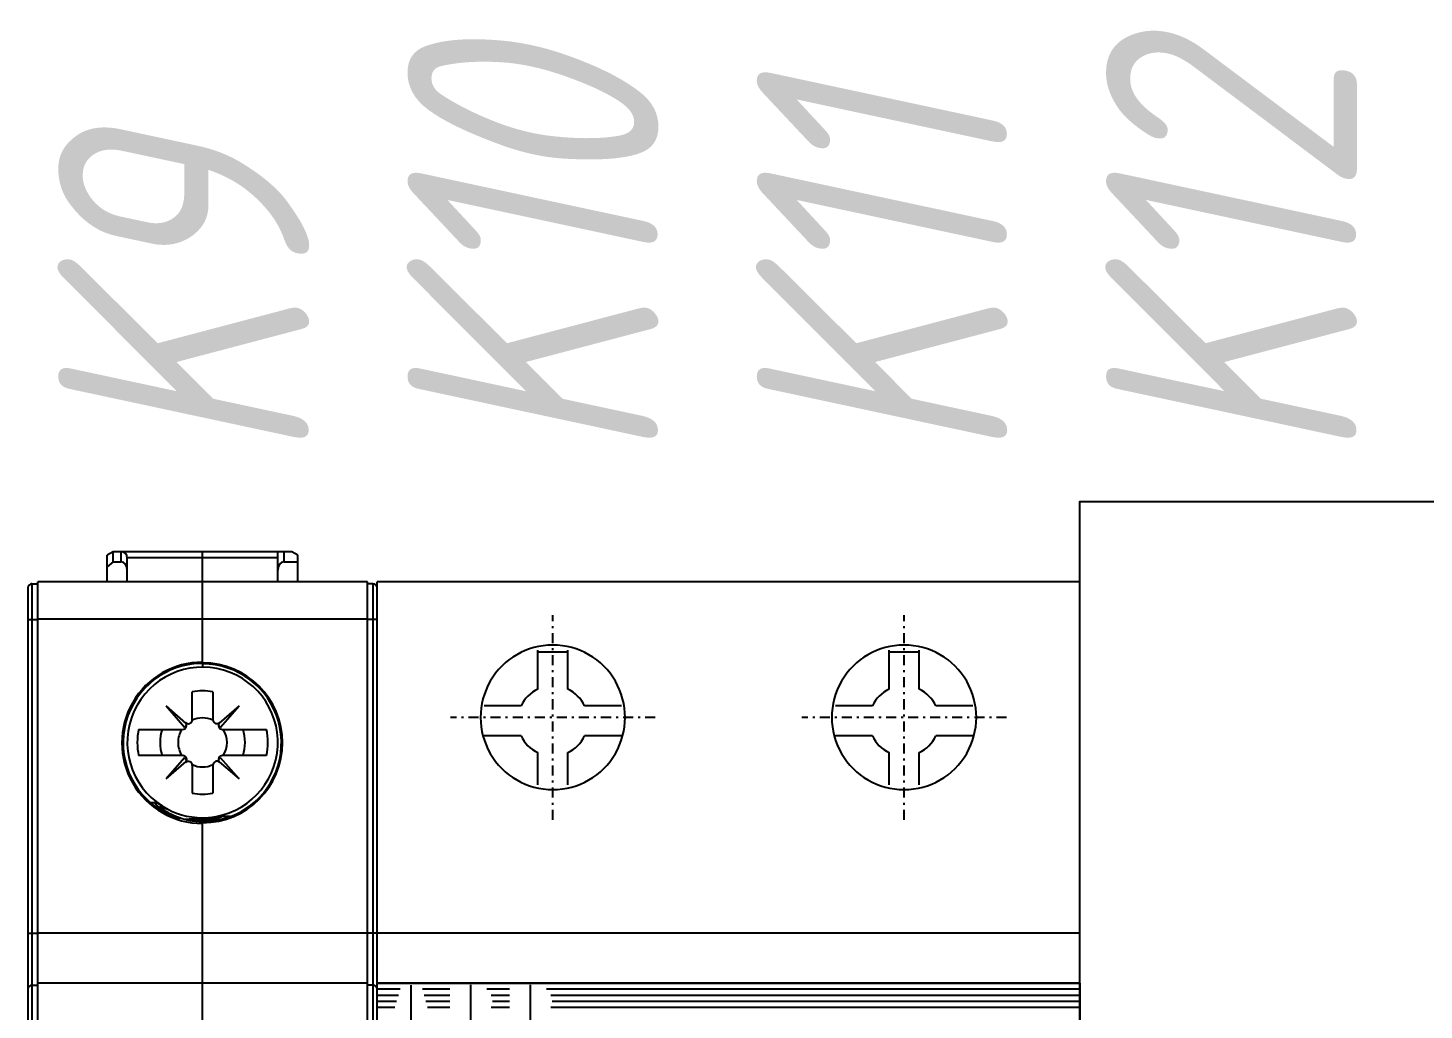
# Model space of a CAD drawing. Header units: millimetres. Extents: x -2573 to 1068, y -1220 to 2800.
# Drawn here: x 201.8 to 271.3, y 2086.2 to 2135.1 of the extents above; entities that cross this region are included whole.
import ezdxf

# ---------------------------------------------------------------- set-up
doc = ezdxf.new("R2010")
doc.units = ezdxf.units.MM
doc.linetypes.add('DASHDOT', pattern=[1, 0.5, -0.25, 0, -0.25])
doc.styles.add('textstyle102', font='', dxfattribs={"width": 0.8})
doc.styles.add('textstyle103', font='', dxfattribs={"width": 0.8})
doc.styles.add('textstyle104', font='', dxfattribs={"width": 0.8})
doc.styles.add('textstyle110', font='', dxfattribs={"width": 0.8})
doc.styles.get('textstyle102').set_extended_font_data('ISOCPEUR', italic=True)
doc.styles.get('textstyle103').set_extended_font_data('ISOCPEUR', italic=True)
doc.styles.get('textstyle104').set_extended_font_data('ISOCPEUR', italic=True)
doc.styles.get('textstyle110').set_extended_font_data('ISOCPEUR', italic=True)

# ---------------------------------------------------------------- blocks, each defined once
blk = doc.blocks.new('расцепитель')
at = {"color": 7, "linetype": 'Continuous'}
for p, q in [((-4.45, 3.36), (-4.75, 3.187)), ((-4.75, 1.86), (-4.75, 3.187)), ((-4.45, 2.86), (-4.75, 2.616)), ((-4.45, 2.86), (-4.45, 3.36)), ((4.45, 3.36), (-4.45, 3.36)), ((-4.45, 2.86), (-4.05, 2.86)), ((-3.75, 1.86), (-3.75, 3.06)), ((0, 1.86), (0, 3.36)), ((3.75, 1.86), (3.75, 3.36)), ((4.05, 2.86), (4.75, 2.86)), ((4.75, 3.187), (4.45, 3.36)), ((4.75, 1.86), (4.75, 3.187)), ((-8.7, 1.56), (-8.7, -34.034)), ((-8.5, 1.76), (-8.21, 1.76)), ((-8.21, -34.9), (-8.21, 1.86)), ((8.21, 1.86), (-8.21, 1.86)), ((0, -2.171), (0, 1.86)), ((8.21, -34.9), (8.21, 1.86)), ((8.5, 1.76), (8.21, 1.76)), ((8.7, -82.84), (8.7, 1.56)), ((0, -2.224), (0, -2.171)), ((0, -2.224), (0, -2.39)), ((-0.515, -5.005), (-0.515, -3.617)), ((0.515, -3.617), (0.515, -5.004)), ((-1.821, -4.319), (-0.902, -5.379)), ((-0.83, -5.177), (-1.821, -4.319)), ((1.821, -4.319), (0.829, -5.179)), ((0.902, -5.379), (1.821, -4.319)), ((-3.184, -5.49), (-0.996, -5.49)), ((-0.902, -5.379), (-0.796, -5.274)), ((0.796, -5.273), (0.902, -5.379)), ((0.995, -5.49), (3.186, -5.49)), ((-0.988, -6.79), (-3.184, -6.79)), ((-0.902, -6.9), (-1.821, -7.96)), ((-0.789, -7.012), (-0.902, -6.9)), ((0.902, -6.9), (0.796, -7.006)), ((1.821, -7.96), (0.902, -6.9)), ((3.186, -6.79), (0.995, -6.79)), ((-1.821, -7.96), (-0.814, -7.088)), ((-0.515, -7.282), (-0.515, -8.663)), ((0.515, -7.275), (0.515, -8.663)), ((0.829, -7.1), (1.821, -7.96)), ((-2.615, -9.127), (-2.367, -9.131)), ((0, -9.913), (-0.905, -9.973)), ((0, -9.994), (-0.624, -10.035)), ((0, -9.89), (0, -9.913)), ((0, -9.994), (0, -9.913)), ((0, -9.994), (0.797, -9.987)), ((0, -10.14), (0, -9.994)), ((0, -34.665), (0, -10.14)), ((1.383, -9.827), (0.927, -9.831)), ((-8.5, -15.643), (-8.21, -15.643)), ((8.21, -15.64), (-8.21, -15.64)), ((8.5, -15.643), (8.21, -15.643)), ((-8.5, -18.24), (-8.21, -18.24)), ((8.21, -18.14), (-8.21, -18.14)), ((8.5, -18.24), (8.21, -18.24))]:
    blk.add_line(p, q, dxfattribs=at)
at = {"color": 9, "linetype": 'Continuous', "true_color": 0xc0c0c0}
for p, q in [((-4.05, 2.86), (-4.05, 3.36)), ((3.75, 3.06), (-3.75, 3.06)), ((4.05, 3.36), (4.05, 2.86)), ((-8.5, 1.76), (-8.5, -34.185)), ((8.5, -34.185), (8.5, 1.76)), ((8.21, 0), (-8.21, 0)), ((-8.5, -0.007), (-8.21, -0.007)), ((8.5, -0.007), (8.21, -0.007)), ((0, -2.207), (-0.347, -2.213)), ((-1.772, -9.641), (-1.884, -9.639)), ((-1.289, -9.869), (-1.359, -9.867)), ((0.195, -10.052), (0, -10.054))]:
    blk.add_line(p, q, dxfattribs=at)
at = {"color": 7, "linetype": 'Continuous'}
for points in [[(-1.756, -9.621), (-1.792, -9.599), (-1.826, -9.577), (-1.856, -9.557), (-1.884, -9.538), (-1.909, -9.521), (-1.932, -9.504), (-1.952, -9.489), (-1.969, -9.475), (-1.984, -9.463), (-1.997, -9.452), (-2.008, -9.443), (-2.016, -9.435), (-2.022, -9.43), (-2.025, -9.426), (-2.026, -9.425)], [(-1.235, -9.869), (-1.301, -9.844), (-1.363, -9.819), (-1.422, -9.793), (-1.479, -9.768), (-1.532, -9.742), (-1.583, -9.717), (-1.631, -9.692), (-1.675, -9.668), (-1.717, -9.644), (-1.756, -9.621)], [(-1.095, -9.918), (-1.167, -9.894), (-1.235, -9.869)], [(0, -10.093), (-0.089, -10.091), (-0.198, -10.086), (-0.303, -10.078), (-0.404, -10.068), (-0.502, -10.055), (-0.597, -10.04), (-0.688, -10.023), (-0.776, -10.005), (-0.861, -9.985), (-0.942, -9.964), (-1.02, -9.941), (-1.095, -9.918)]]:
    blk.add_lwpolyline(points, dxfattribs=at)
for centre, radius, start, end in [((-4.05, 3.06), 0.3, 0, 90), ((-8.5, 1.56), 0.2, 90, 180), ((-8.5, 1.56), 0.2, 98.02144, 100.1321), ((8.5, 1.56), 0.2, 0, 90), ((0, -6.14), 3.75, 270, 237.51056), ((0, -6.14), 2.575, 78.46304, 101.53696), ((0, -6.14), 3.25, 168.46304, 191.53696), ((0, -6.14), 2.119, 162.13907, 197.86093), ((0, -6.14), 1.22, 147.80605, 180), ((-0.996, -5.29), 0.2, 270, 45.43869), ((-0.715, -5.005), 0.2, 225.43869, 0), ((0, -6.14), 1.22, 65.03079, 114.96921), ((0.715, -5.004), 0.2, 180, 314.427), ((0.995, -5.29), 0.2, 134.427, 270), ((0, -6.14), 1.22, 327.80605, 32.19395), ((0, -6.14), 2.119, 342.13907, 17.86093), ((0, -6.14), 3.251, 348.46772, 11.53228), ((0, -6.14), 1.22, 180, 212.19395), ((-0.988, -6.99), 0.2, 313.08205, 90), ((0.995, -6.99), 0.2, 90, 225.573), ((-0.715, -7.282), 0.2, 0, 133.08205), ((0, -6.14), 1.22, 245.03079, 294.96921), ((0.715, -7.275), 0.2, 45.573, 180), ((0, -6.14), 2.575, 258.46304, 281.53696), ((0, -6.14), 3.75, 237.51022, 270), ((-8.5, -18.44), 0.2, 90, 180), ((8.5, -18.44), 0.2, 0, 90)]:
    blk.add_arc(centre, radius, start, end, dxfattribs=at)
at = {"color": 9, "linetype": 'Continuous', "true_color": 0xc0c0c0}
for centre, radius, start, end in [((-0.042, -6.653), 3.432, 248.4437, 251.06132), ((0.024, -6.384), 3.709, 269.09485, 269.62687)]:
    blk.add_arc(centre, radius, start, end, dxfattribs=at)
at = {"color": 7, "linetype": 'Continuous'}
for centre, major_axis, ratio, start_param, end_param in [((-4.05, 2.436), (0, 0.424), 0.707107, 4.712389, 6.283185), ((4.05, 2.436), (0, -0.424), 0.707107, 3.141593, 4.712389), ((0.004, -6.157), (-0.962, 3.843), 0.999989, 6.039123, 8.647871), ((0, -6.158), (0, 4.018), 0.99999, 0, 3.141593), ((0, -6.155), (0, 3.984), 0.999992, 3.141593, 6.283185), ((-0.002, -6.155), (0.488, 3.901), 0.999992, 3.81872, 6.407149), ((-0.007, -6.5), (0.075, 3.606), 0.995002, 2.648644, 2.797291)]:
    blk.add_ellipse(centre, major_axis=major_axis, ratio=ratio, start_param=start_param, end_param=end_param, dxfattribs=at)
at = {"color": 9, "linetype": 'Continuous', "true_color": 0xc0c0c0}
for points, knots in [([(-8.7, -0.021), (-8.7, -0.02), (-8.699, -0.019), (-8.696, -0.018), (-8.691, -0.017), (-8.681, -0.015), (-8.664, -0.013), (-8.64, -0.011), (-8.61, -0.009), (-8.576, -0.008), (-8.539, -0.007), (-8.513, -0.007), (-8.5, -0.007)], [0, 0, 0, 0, 0.008294, 0.024077, 0.048626, 0.082035, 0.174467, 0.298258, 0.448803, 0.620399, 0.806492, 1, 1, 1, 1]), ([(8.7, -0.021), (8.7, -0.02), (8.699, -0.019), (8.696, -0.018), (8.691, -0.017), (8.681, -0.015), (8.664, -0.013), (8.64, -0.011), (8.61, -0.009), (8.576, -0.008), (8.539, -0.007), (8.513, -0.007), (8.5, -0.007)], [0, 0, 0, 0, 0.008294, 0.024077, 0.048626, 0.082035, 0.174467, 0.298258, 0.448803, 0.620399, 0.806492, 1, 1, 1, 1]), ([(-2.031, -9.429), (-2.039, -9.421), (-2.055, -9.408), (-2.075, -9.388), (-2.09, -9.371), (-2.101, -9.356), (-2.107, -9.346), (-2.109, -9.339), (-2.11, -9.335), (-2.109, -9.331), (-2.106, -9.329), (-2.103, -9.327), (-2.1, -9.327), (-2.099, -9.327)], [0, 0, 0, 0, 0.240117, 0.4434, 0.609549, 0.738805, 0.832444, 0.867128, 0.895132, 0.918769, 0.941698, 0.967862, 1, 1, 1, 1]), ([(-2.099, -9.327), (-2.096, -9.326), (-2.09, -9.327), (-2.074, -9.329), (-2.048, -9.336), (-2.011, -9.35), (-1.966, -9.369), (-1.911, -9.392), (-1.822, -9.431), (-1.751, -9.461), (-1.7, -9.482)], [0, 0, 0, 0, 0.019291, 0.044246, 0.111993, 0.203835, 0.319392, 0.457899, 0.618335, 1, 1, 1, 1]), ([(-1.303, -9.844), (-1.385, -9.812), (-1.538, -9.744), (-1.743, -9.634), (-1.886, -9.542), (-1.977, -9.474), (-2.014, -9.443), (-2.031, -9.429)], [0, 0, 0, 0, 0.31596, 0.595391, 0.826826, 0.921237, 1, 1, 1, 1]), ([(-0.034, -10.093), (-0.229, -10.09), (-0.61, -10.054), (-0.98, -9.959), (-1.156, -9.899)], [0, 0, 0, 0, 0.512397, 1, 1, 1, 1])]:
    blk.add_open_spline(points, degree=3, knots=knots, dxfattribs=at)
at = {"color": 7, "linetype": 'Continuous'}
for points, knots in [([(-2.367, -9.131), (-2.369, -9.131), (-2.373, -9.131), (-2.377, -9.133), (-2.38, -9.136), (-2.381, -9.14), (-2.381, -9.146), (-2.379, -9.153), (-2.375, -9.16), (-2.367, -9.173), (-2.354, -9.192), (-2.332, -9.218), (-2.304, -9.248), (-2.27, -9.282), (-2.229, -9.32), (-2.163, -9.377), (-2.065, -9.454), (-1.928, -9.549), (-1.826, -9.61), (-1.772, -9.641)], [0, 0, 0, 0, 0.007018, 0.012553, 0.017389, 0.022644, 0.029231, 0.037639, 0.048102, 0.06074, 0.092744, 0.133867, 0.184095, 0.243299, 0.311264, 0.3877, 0.564453, 0.769976, 1, 1, 1, 1]), ([(-2.014, -9.303), (-2.058, -9.279), (-2.121, -9.246), (-2.199, -9.204), (-2.247, -9.179), (-2.287, -9.159), (-2.321, -9.144), (-2.346, -9.134), (-2.361, -9.131), (-2.367, -9.131)], [0, 0, 0, 0, 0.379747, 0.538845, 0.676267, 0.791342, 0.883621, 0.952977, 1, 1, 1, 1]), ([(-1.162, -9.922), (-1.164, -9.922), (-1.168, -9.921), (-1.178, -9.919), (-1.194, -9.916), (-1.215, -9.91), (-1.239, -9.904), (-1.264, -9.897), (-1.299, -9.886), (-1.343, -9.872), (-1.398, -9.854), (-1.453, -9.834), (-1.508, -9.813), (-1.583, -9.783), (-1.676, -9.743), (-1.787, -9.691), (-1.897, -9.634), (-1.969, -9.593), (-2.004, -9.572)], [0, 0, 0, 0, 0.005458, 0.013291, 0.03389, 0.058559, 0.085593, 0.114115, 0.143649, 0.204724, 0.267565, 0.331589, 0.39648, 0.46205, 0.594753, 0.729025, 0.864326, 1, 1, 1, 1]), ([(0.121, -10.054), (0.203, -10.053), (0.37, -10.046), (0.702, -10.01), (1.117, -9.924), (1.604, -9.753), (1.913, -9.593), (2.062, -9.501)], [0, 0, 0, 0, 0.121776, 0.244126, 0.491017, 0.74288, 1, 1, 1, 1]), ([(-1.289, -9.869), (-1.281, -9.872), (-1.266, -9.878), (-1.243, -9.887), (-1.225, -9.894), (-1.21, -9.899), (-1.2, -9.903), (-1.191, -9.907), (-1.182, -9.91), (-1.175, -9.913), (-1.169, -9.916), (-1.165, -9.917), (-1.163, -9.918), (-1.162, -9.919), (-1.161, -9.92), (-1.16, -9.921), (-1.16, -9.922), (-1.161, -9.922), (-1.162, -9.922), (-1.162, -9.922)], [0, 0, 0, 0, 0.177438, 0.349744, 0.514857, 0.593714, 0.669295, 0.740714, 0.806733, 0.865693, 0.915298, 0.935731, 0.952732, 0.965958, 0.975151, 0.98038, 0.983704, 0.989826, 1, 1, 1, 1]), ([(0.927, -9.831), (0.92, -9.831), (0.903, -9.833), (0.873, -9.836), (0.837, -9.841), (0.775, -9.85), (0.685, -9.863), (0.566, -9.878), (0.434, -9.893), (0.244, -9.908), (0.098, -9.913), (0, -9.913)], [0, 0, 0, 0, 0.023304, 0.05548, 0.095738, 0.143181, 0.255996, 0.387171, 0.531126, 0.683471, 1, 1, 1, 1]), ([(0, -9.994), (0.061, -9.994), (0.182, -9.991), (0.359, -9.976), (0.502, -9.957), (0.609, -9.937), (0.683, -9.922), (0.75, -9.906), (0.802, -9.892), (0.838, -9.881), (0.862, -9.873), (0.883, -9.866), (0.901, -9.859), (0.917, -9.853), (0.928, -9.847), (0.936, -9.843), (0.941, -9.84), (0.943, -9.838), (0.945, -9.836), (0.944, -9.834), (0.942, -9.833), (0.94, -9.832), (0.935, -9.831), (0.93, -9.831), (0.927, -9.831)], [0, 0, 0, 0, 0.186183, 0.368913, 0.543145, 0.625037, 0.702028, 0.772811, 0.835875, 0.863994, 0.889549, 0.912325, 0.932118, 0.948739, 0.962035, 0.971902, 0.975546, 0.978354, 0.981777, 0.98313, 0.984932, 0.987454, 0.990789, 1, 1, 1, 1]), ([(0, -10.054), (0.021, -10.054), (0.061, -10.054), (0.101, -10.054), (0.121, -10.054)], [0, 0, 0, 0, 0.516289, 1, 1, 1, 1]), ([(-8.7, -15.65), (-8.7, -15.65), (-8.698, -15.649), (-8.696, -15.648), (-8.691, -15.648), (-8.684, -15.647), (-8.676, -15.647), (-8.666, -15.646), (-8.654, -15.646), (-8.636, -15.645), (-8.61, -15.644), (-8.576, -15.643), (-8.539, -15.643), (-8.513, -15.643), (-8.5, -15.643)], [0, 0, 0, 0, 0.005895, 0.020644, 0.044651, 0.077778, 0.119734, 0.170138, 0.228512, 0.294299, 0.445542, 0.618083, 0.805291, 1, 1, 1, 1]), ([(8.7, -15.65), (8.7, -15.65), (8.698, -15.649), (8.696, -15.648), (8.691, -15.648), (8.684, -15.647), (8.676, -15.647), (8.666, -15.646), (8.654, -15.646), (8.636, -15.645), (8.61, -15.644), (8.576, -15.643), (8.539, -15.643), (8.513, -15.643), (8.5, -15.643)], [0, 0, 0, 0, 0.005889, 0.020641, 0.044648, 0.077774, 0.119731, 0.170135, 0.228509, 0.294297, 0.44554, 0.618082, 0.805291, 1, 1, 1, 1])]:
    blk.add_open_spline(points, degree=3, knots=knots, dxfattribs=at)
blk = doc.blocks.new('УЗО')
at = {"linetype": 'Continuous'}
for p, q in [((35, 39), (0, 39)), ((0, 37.14), (0, 39)), ((35, 37.14), (35, 39)), ((0, 21.5), (0, 37.14)), ((35, 21.5), (35, 37.14)), ((8, 35.5), (8, 35.606)), ((8, 33.656), (8, 35.5)), ((9.5, 35.5), (8, 35.5)), ((9.5, 35.5), (9.5, 35.606)), ((9.5, 33.656), (9.5, 35.5)), ((25.5, 35.5), (25.5, 35.606)), ((25.5, 33.656), (25.5, 35.5)), ((27, 35.5), (25.5, 35.5)), ((27, 35.5), (27, 35.606)), ((27, 33.656), (27, 35.5)), ((7.169, 32.825), (5.326, 32.825)), ((12.174, 32.825), (10.331, 32.825)), ((24.669, 32.825), (22.826, 32.825)), ((29.674, 32.825), (27.831, 32.825)), ((7.169, 31.325), (5.326, 31.325)), ((12.174, 31.325), (10.331, 31.325)), ((24.669, 31.325), (22.826, 31.325)), ((29.674, 31.325), (27.831, 31.325)), ((8, 28.894), (8, 30.494)), ((9.5, 28.894), (9.5, 30.494)), ((25.5, 28.894), (25.5, 30.494)), ((27, 28.894), (27, 30.494)), ((35, 21.5), (0, 21.5)), ((0, 19), (0, 21.5)), ((35, 19), (35, 21.5)), ((0, 19), (35, 19)), ((35, 19), (0, 19)), ((0, -19), (0, 19)), ((0, 15.4), (0, 19)), ((1.684, 18.915), (1.684, 16.32)), ((4.644, 18.927), (4.644, 15.594)), ((7.616, 18.927), (7.616, 15.594)), ((35, 19), (35, 15.4)), ((35, 17.207), (35, 19)), ((1.146, 18.7), (0, 18.7)), ((1.057, 18.4), (0, 18.4)), ((0.968, 18.1), (0, 18.1)), ((3.626, 18.7), (2.253, 18.7)), ((3.626, 18.4), (2.337, 18.4)), ((3.626, 18.1), (2.422, 18.1)), ((6.598, 18.7), (5.469, 18.7)), ((6.598, 18.4), (5.68, 18.4)), ((6.598, 18.1), (5.753, 18.1)), ((35, 18.7), (8.441, 18.7)), ((35, 18.4), (8.652, 18.4)), ((35, 18.1), (8.725, 18.1)), ((0.879, 17.8), (0, 17.8)), ((3.626, 17.8), (2.506, 17.8)), ((6.598, 17.8), (5.683, 17.8)), ((35, 17.8), (8.655, 17.8))]:
    blk.add_line(p, q, dxfattribs=at)
at = {"linetype": 'DASHDOT'}
for p, q in [((8.75, 27.15), (8.75, 37.35)), ((26.25, 27.15), (26.25, 37.35)), ((13.85, 32.25), (3.65, 32.25)), ((31.35, 32.25), (21.15, 32.25))]:
    blk.add_line(p, q, dxfattribs=at)
at = {"linetype": 'Continuous'}
for centre, radius, start, end in [((8.75, 32.25), 3.6, 90.00272, 270.00448), ((8.75, 32.25), 3.6, 270.00272, 90.00448), ((26.25, 32.25), 3.6, 89.99912, 270.00088), ((26.25, 32.25), 3.6, 269.99912, 90.00088), ((8.75, 32.075), 1.75, 115.37693, 154.62307), ((8.75, 32.075), 1.75, 25.37693, 64.62307), ((26.25, 32.075), 1.75, 115.37693, 154.62307), ((26.25, 32.075), 1.75, 25.37693, 64.62307), ((8.75, 32.075), 1.75, 205.37693, 244.62307), ((8.75, 32.075), 1.75, 295.37693, 334.62307), ((26.25, 32.075), 1.75, 205.37693, 244.62307), ((26.25, 32.075), 1.75, 295.37693, 334.62307)]:
    blk.add_arc(centre, radius, start, end, dxfattribs=at)

msp = doc.modelspace()

# ---------------------------------------------------------------- linework, layer by layer
msp.add_lwpolyline([(306.65, 2018.5), (254.15, 2018.5), (254.15, 2111.5), (306.65, 2111.5)], close=True)

# ---------------------------------------------------------------- block references
for name, p in [('расцепитель', (210.45, 2105.64)), ('УЗО', (219.15, 2068.5))]:
    msp.add_blockref(name, p)

# ---------------------------------------------------------------- texts
at = {"color": 1, "lineweight": 40, "true_color": 0xff0000, "width": 0.8}
for s, style, p in [('K10', 'textstyle110', (233.162, 2113.483)), ('K12', 'textstyle102', (267.962, 2113.483)), ('K11', 'textstyle103', (250.562, 2113.483)), ('K9', 'textstyle104', (215.762, 2113.483))]:
    msp.add_text(s, height=12.5, rotation=90, dxfattribs=dict(at, style=style)).set_placement(p)

doc.saveas('drawing.dxf')
